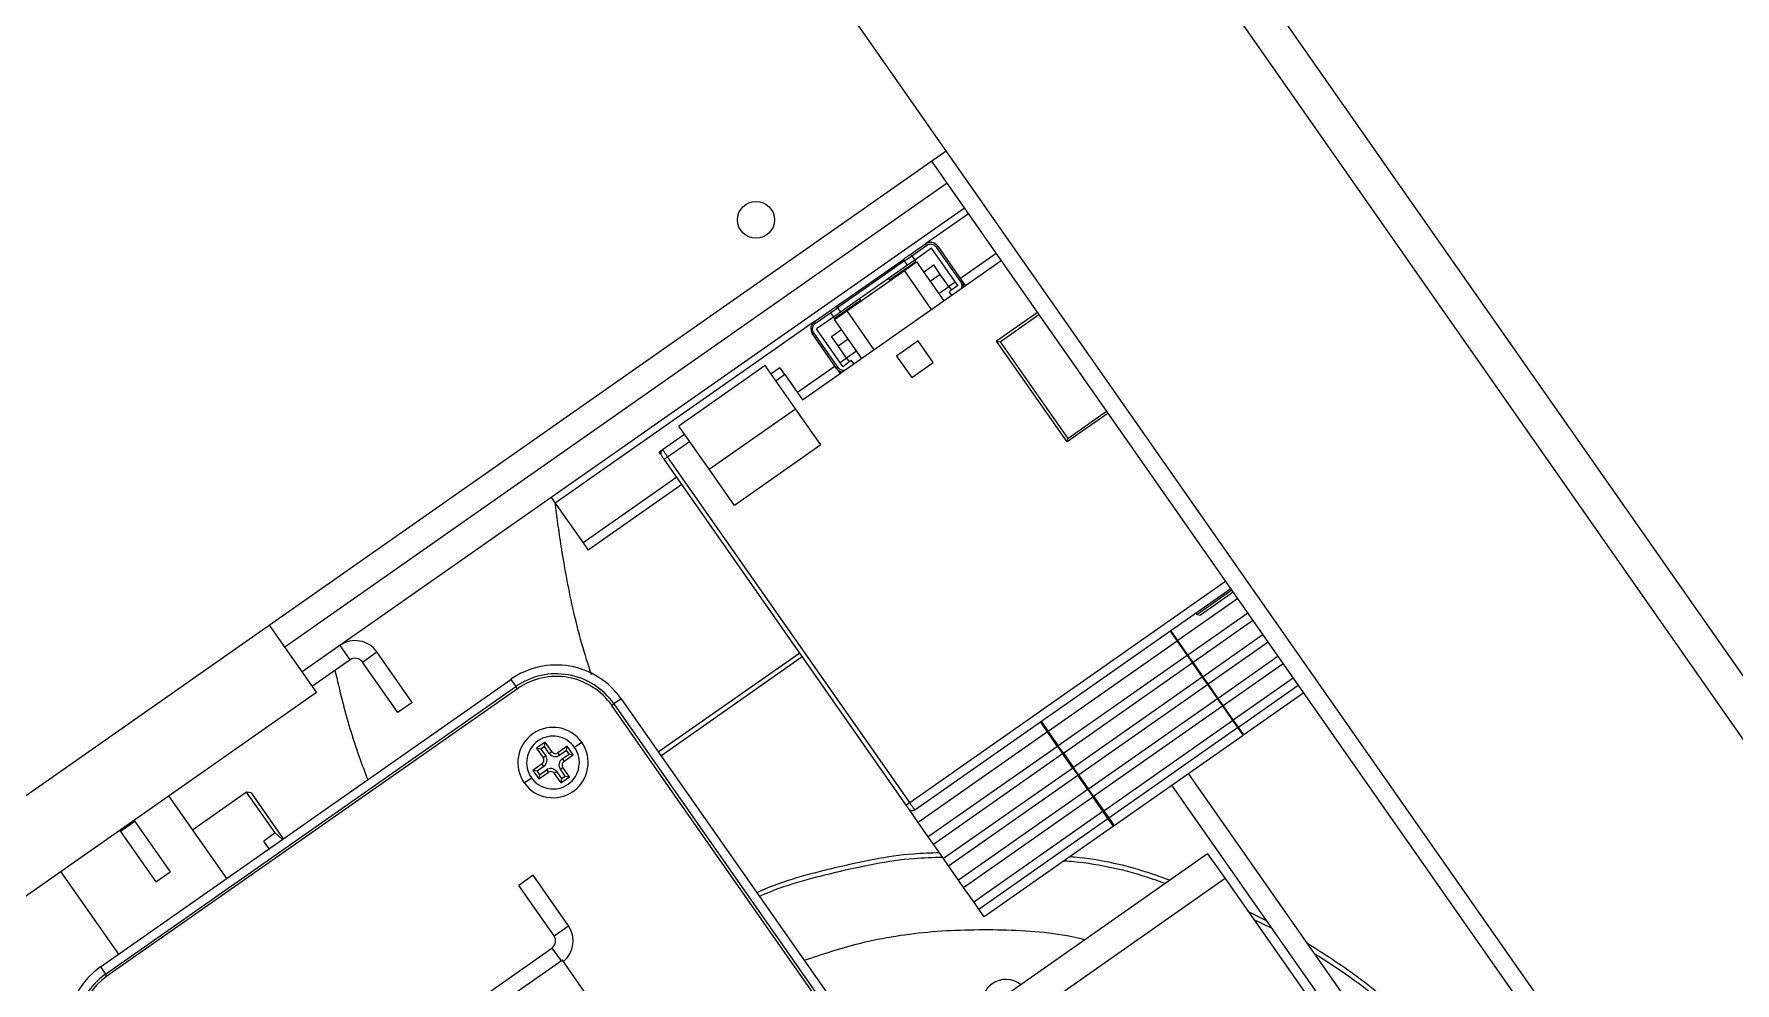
# Model space of a CAD drawing. Header units: millimetres. Extents: x 152904052 to 153933663, y 538271515 to 539240469.
# Drawn here: x 153459850.5 to 153460044, y 538574840.3 to 538574948.2 of the extents above; entities that cross this region are included whole.
import ezdxf

# ---------------------------------------------------------------- set-up
doc = ezdxf.new("R2010")
doc.units = ezdxf.units.MM
doc.layers.add('POWR', color=5, linetype='Continuous')

msp = doc.modelspace()

# ---------------------------------------------------------------- linework, layer by layer
at = {"layer": 'POWR', "color": 7}
for p, q in [((153459653.94, 538575433.54), (153460124.28, 538574761.84)), ((153459650.59, 538575431.19), (153460120.92, 538574759.48)), ((153459621.18, 538575410.6), (153460091.51, 538574738.89)), ((153459954.25, 538574934.92), (153459644.82, 538574718.25)), ((153460073.07, 538574761.75), (153459952.62, 538574933.77)), ((153459954.36, 538574931.27), (153459879.04, 538574878.53)), ((153459956.34, 538574928.44), (153459881.02, 538574875.7)), ((153459956.8, 538574927.79), (153459951.91, 538574924.36)), ((153459950.06, 538574923.07), (153459951.91, 538574924.36)), ((153459950.34, 538574923.02), (153459952.02, 538574924.2)), ((153459952.61, 538574923.88), (153459950.69, 538574922.53)), ((153459951.91, 538574924.36), (153459952.02, 538574924.2)), ((153459955.59, 538574919.62), (153459952.61, 538574923.88)), ((153459953.14, 538574924), (153459953.3, 538574924.11)), ((153459953.14, 538574924), (153459955.89, 538574920.07)), ((153459953.3, 538574924.11), (153459956.05, 538574920.18)), ((153459937.93, 538574906.64), (153459960.53, 538574922.46)), ((153459941.79, 538574917.28), (153459949.41, 538574922.61)), ((153459949.52, 538574922.45), (153459941.9, 538574917.11)), ((153459949.87, 538574921.96), (153459942.25, 538574916.62)), ((153459947.81, 538574920.27), (153459950.8, 538574922.37)), ((153459949.41, 538574922.61), (153459949.52, 538574922.45)), ((153459949.51, 538574921.34), (153459950.9, 538574922.31)), ((153459949.52, 538574922.45), (153459950.34, 538574923.02)), ((153459949.87, 538574921.96), (153459949.52, 538574922.45)), ((153459950.69, 538574922.53), (153459949.87, 538574921.96)), ((153459950.34, 538574923.02), (153459950.69, 538574922.53)), ((153459950.8, 538574922.37), (153459950.69, 538574922.53)), ((153459950.9, 538574922.31), (153459954, 538574917.89)), ((153459951.7, 538574921.17), (153459952.85, 538574921.97)), ((153459953.59, 538574920.9), (153459952.85, 538574921.97)), ((153459959.96, 538574923.28), (153459955.88, 538574920.43)), ((153459942.95, 538574916.75), (153459949.51, 538574921.34)), ((153459947.7, 538574920.44), (153459947.87, 538574920.19)), ((153459952.6, 538574916.91), (153459949.51, 538574921.34)), ((153459953.59, 538574920.9), (153459952.45, 538574920.1)), ((153459954.57, 538574919.51), (153459953.59, 538574920.9)), ((153459955.31, 538574920.03), (153459954.57, 538574919.51)), ((153459956.05, 538574920.18), (153459955.89, 538574920.07)), ((153459956.05, 538574920.18), (153459956.45, 538574919.61)), ((153459941.54, 538574915.88), (153459944.53, 538574917.98)), ((153459944.59, 538574917.9), (153459944.42, 538574918.14)), ((153459953.42, 538574918.71), (153459954.57, 538574919.51)), ((153459954.57, 538574919.51), (153459954.86, 538574919.1)), ((153459955.59, 538574919.62), (153459954.61, 538574918.93)), ((153459954.9, 538574918.52), (153459954.61, 538574918.93)), ((153459939.29, 538574915.53), (153459941.13, 538574916.82)), ((153459939.41, 538574915.36), (153459941.09, 538574916.54)), ((153459941.43, 538574916.05), (153459939.5, 538574914.7)), ((153459941.09, 538574916.54), (153459941.9, 538574917.11)), ((153459941.09, 538574916.54), (153459941.43, 538574916.05)), ((153459942.25, 538574916.62), (153459941.43, 538574916.05)), ((153459941.43, 538574916.05), (153459941.54, 538574915.88)), ((153459941.56, 538574915.77), (153459942.95, 538574916.75)), ((153459941.9, 538574917.11), (153459941.79, 538574917.28)), ((153459941.9, 538574917.11), (153459942.25, 538574916.62)), ((153459942.95, 538574916.75), (153459946.05, 538574912.32)), ((153459964.65, 538574916.58), (153459959.99, 538574913.31)), ((153459960.41, 538574913.24), (153459964.82, 538574916.33)), ((153459939.29, 538574915.53), (153459909.8, 538574894.88)), ((153459939.05, 538574914.13), (153459939.21, 538574914.25)), ((153459941.8, 538574910.2), (153459939.05, 538574914.13)), ((153459941.96, 538574910.32), (153459939.21, 538574914.25)), ((153459939.41, 538574915.36), (153459939.29, 538574915.53)), ((153459942.49, 538574910.44), (153459939.5, 538574914.7)), ((153459941.22, 538574913.82), (153459942.36, 538574914.63)), ((153459944.66, 538574911.35), (153459941.56, 538574915.77)), ((153459941.96, 538574912.76), (153459941.22, 538574913.82)), ((153459941.96, 538574912.76), (153459943.11, 538574913.56)), ((153459942.94, 538574911.37), (153459941.96, 538574912.76)), ((153459944.08, 538574912.17), (153459942.94, 538574911.37)), ((153459951.08, 538574913.34), (153459948.62, 538574911.62)), ((153459952.8, 538574910.88), (153459951.08, 538574913.34)), ((153459959.99, 538574913.31), (153459960.41, 538574913.24)), ((153459968.02, 538574901.85), (153459959.99, 538574913.31)), ((153459960.41, 538574913.24), (153459968.09, 538574902.26)), ((153459933.69, 538574910.54), (153459923.86, 538574903.65)), ((153459937.13, 538574905.62), (153459933.69, 538574910.54)), ((153459934.34, 538574909.62), (153459935.35, 538574910.32)), ((153459935.92, 538574909.51), (153459935.35, 538574910.32)), ((153459941.63, 538574910.45), (153459937.36, 538574907.46)), ((153459941.96, 538574910.32), (153459941.8, 538574910.2)), ((153459941.8, 538574910.2), (153459942.2, 538574909.63)), ((153459942.94, 538574911.37), (153459942.2, 538574910.85)), ((153459942.49, 538574910.44), (153459943.47, 538574911.13)), ((153459942.94, 538574911.37), (153459943.22, 538574910.96)), ((153459943.76, 538574910.72), (153459943.47, 538574911.13)), ((153459948.62, 538574911.62), (153459950.34, 538574909.16)), ((153459950.34, 538574909.16), (153459952.8, 538574910.88)), ((153459935.92, 538574909.51), (153459934.91, 538574908.8)), ((153459935.92, 538574909.51), (153459937.93, 538574906.64)), ((153459927.3, 538574898.74), (153459937.13, 538574905.62)), ((153459940, 538574901.52), (153459937.13, 538574905.62)), ((153459972.68, 538574905.11), (153459968.02, 538574901.85)), ((153459968.09, 538574902.26), (153459972.51, 538574905.36)), ((153459922.01, 538574900.98), (153459924.51, 538574902.73)), ((153459927.3, 538574898.74), (153459923.86, 538574903.65)), ((153459968.02, 538574901.85), (153459968.09, 538574902.26)), ((153459921.6, 538574900.7), (153459922.01, 538574900.98)), ((153459921.78, 538574900.43), (153459921.6, 538574900.7)), ((153459922.58, 538574900.16), (153459925.08, 538574901.91)), ((153459940, 538574901.52), (153459930.17, 538574894.64)), ((153459949.7, 538574860.56), (153459922.17, 538574899.88)), ((153459950.11, 538574860.85), (153459922.58, 538574900.16)), ((153459930.17, 538574894.64), (153459927.3, 538574898.74)), ((153459923.61, 538574897.83), (153459912.96, 538574890.37)), ((153459924.18, 538574897.01), (153459913.53, 538574889.55)), ((153459909.34, 538574895.53), (153459909.8, 538574894.88)), ((153459909.8, 538574894.88), (153459912.96, 538574890.37)), ((153459912.96, 538574890.37), (153459913.53, 538574889.55)), ((153459950.11, 538574860.85), (153459986.05, 538574886.01)), ((153459950.69, 538574860.03), (153459986.63, 538574885.19)), ((153459982.77, 538574882.25), (153459986.74, 538574885.03)), ((153459987.44, 538574884.04), (153459980.62, 538574879.26)), ((153459986.91, 538574884.78), (153459983.19, 538574882.17)), ((153459882.63, 538574873.41), (153459877.29, 538574881.03)), ((153459988.59, 538574882.4), (153459981.76, 538574877.62)), ((153459982.34, 538574876.8), (153459989.16, 538574881.58)), ((153459982.66, 538574882.41), (153459982.77, 538574882.25)), ((153459982.77, 538574882.25), (153459983.19, 538574882.17)), ((153459980.53, 538574879.2), (153459965.87, 538574868.93)), ((153459979.72, 538574880.36), (153459980.53, 538574879.2)), ((153459980.62, 538574879.26), (153459979.81, 538574880.42)), ((153459980.53, 538574879.2), (153459981.68, 538574877.56)), ((153459981.76, 538574877.62), (153459980.62, 538574879.26)), ((153459990.31, 538574879.94), (153459983.48, 538574875.16)), ((153459984.06, 538574874.34), (153459990.88, 538574879.12)), ((153459886.47, 538574877.08), (153459885.32, 538574878.71)), ((153459887.86, 538574876.83), (153459889.5, 538574877.98)), ((153459893.52, 538574872.24), (153459889.5, 538574877.98)), ((153459937.6, 538574877.85), (153459921.52, 538574866.59)), ((153459921.81, 538574866.18), (153459937.89, 538574877.44)), ((153459981.68, 538574877.56), (153459967.02, 538574867.3)), ((153459981.68, 538574877.56), (153459982.25, 538574876.74)), ((153459982.34, 538574876.8), (153459981.76, 538574877.62)), ((153459992.03, 538574877.48), (153459985.2, 538574872.7)), ((153459886.47, 538574877.08), (153459882.17, 538574874.07)), ((153459891.88, 538574871.1), (153459887.86, 538574876.83)), ((153459967.59, 538574866.48), (153459982.25, 538574876.74)), ((153459982.25, 538574876.74), (153459983.4, 538574875.11)), ((153459983.48, 538574875.16), (153459982.34, 538574876.8)), ((153459985.78, 538574871.89), (153459992.6, 538574876.66)), ((153459661.46, 538574718.54), (153459882.63, 538574873.41)), ((153459858.06, 538574842.16), (153459904.75, 538574874.86)), ((153459858.63, 538574841.35), (153459905.32, 538574874.04)), ((153459905.49, 538574873.79), (153459858.8, 538574841.1)), ((153459904.75, 538574874.86), (153459905.32, 538574874.04)), ((153459905.49, 538574873.79), (153459905.32, 538574874.04)), ((153459983.4, 538574875.11), (153459968.74, 538574864.84)), ((153459969.31, 538574864.02), (153459983.98, 538574874.29)), ((153459983.4, 538574875.11), (153459983.98, 538574874.29)), ((153459984.06, 538574874.34), (153459983.48, 538574875.16)), ((153459983.98, 538574874.29), (153459985.12, 538574872.65)), ((153459985.2, 538574872.7), (153459984.06, 538574874.34)), ((153459986.92, 538574870.25), (153459993.75, 538574875.02)), ((153459987.5, 538574869.43), (153459994.32, 538574874.21)), ((153459994.95, 538574873.31), (153459988.12, 538574868.54)), ((153459893.52, 538574872.24), (153459891.88, 538574871.1)), ((153459916.22, 538574871.9), (153459916.46, 538574872.08)), ((153459946.44, 538574828.74), (153459916.22, 538574871.9)), ((153459917.28, 538574872.65), (153459916.46, 538574872.08)), ((153459916.46, 538574872.08), (153459947.44, 538574827.84)), ((153459917.28, 538574872.65), (153459949.98, 538574825.96)), ((153459985.12, 538574872.65), (153459970.46, 538574862.38)), ((153459971.03, 538574861.56), (153459985.7, 538574871.83)), ((153459985.12, 538574872.65), (153459985.7, 538574871.83)), ((153459985.78, 538574871.89), (153459985.2, 538574872.7)), ((153459985.7, 538574871.83), (153459986.84, 538574870.19)), ((153459986.92, 538574870.25), (153459985.78, 538574871.89)), ((153459965.79, 538574868.88), (153459964.98, 538574870.03)), ((153459965.06, 538574870.09), (153459965.87, 538574868.93)), ((153459972.18, 538574859.92), (153459986.84, 538574870.19)), ((153459972.75, 538574859.1), (153459987.42, 538574869.37)), ((153459986.84, 538574870.19), (153459987.42, 538574869.37)), ((153459987.5, 538574869.43), (153459986.92, 538574870.25)), ((153459987.42, 538574869.37), (153459988.04, 538574868.48)), ((153459988.12, 538574868.54), (153459987.5, 538574869.43)), ((153459908.66, 538574867.71), (153459907.67, 538574867.02)), ((153459908.57, 538574867.22), (153459908.66, 538574867.71)), ((153459909.4, 538574866.64), (153459908.66, 538574867.71)), ((153459912.82, 538574867.69), (153459912, 538574867.12)), ((153459965.79, 538574868.88), (153459951.09, 538574858.58)), ((153459966.94, 538574867.24), (153459965.79, 538574868.88)), ((153459965.87, 538574868.93), (153459967.02, 538574867.3)), ((153459988.04, 538574868.48), (153459973.38, 538574858.21)), ((153459907.67, 538574867.02), (153459908.42, 538574865.95)), ((153459908.16, 538574866.93), (153459907.67, 538574867.02)), ((153459908.57, 538574867.22), (153459908.16, 538574866.93)), ((153459908.16, 538574866.93), (153459908.71, 538574866.16)), ((153459908.71, 538574866.16), (153459908.42, 538574865.95)), ((153459909.11, 538574866.44), (153459908.57, 538574867.22)), ((153459909.11, 538574866.44), (153459909.4, 538574866.64)), ((153459911.16, 538574867.27), (153459910.1, 538574866.52)), ((153459910.3, 538574866.23), (153459910.1, 538574866.52)), ((153459911.08, 538574866.78), (153459910.3, 538574866.23)), ((153459910.58, 538574865.82), (153459911.36, 538574866.37)), ((153459910.58, 538574865.82), (153459910.79, 538574865.54)), ((153459910.79, 538574865.54), (153459911.85, 538574866.28)), ((153459911.08, 538574866.78), (153459911.16, 538574867.27)), ((153459911.36, 538574866.37), (153459911.08, 538574866.78)), ((153459911.85, 538574866.28), (153459911.16, 538574867.27)), ((153459911.36, 538574866.37), (153459911.85, 538574866.28)), ((153459966.94, 538574867.24), (153459952.23, 538574856.94)), ((153459952.81, 538574856.12), (153459967.51, 538574866.42)), ((153459966.94, 538574867.24), (153459967.51, 538574866.42)), ((153459967.59, 538574866.48), (153459967.02, 538574867.3)), ((153459968.66, 538574864.78), (153459967.51, 538574866.42)), ((153459967.59, 538574866.48), (153459968.74, 538574864.84)), ((153459906.26, 538574863.1), (153459907.08, 538574863.68)), ((153459908.3, 538574865.26), (153459907.23, 538574864.51)), ((153459907.23, 538574864.51), (153459907.92, 538574863.53)), ((153459907.72, 538574864.43), (153459907.23, 538574864.51)), ((153459908.5, 538574864.97), (153459907.72, 538574864.43)), ((153459907.72, 538574864.43), (153459908.01, 538574864.02)), ((153459907.92, 538574863.53), (153459908.98, 538574864.27)), ((153459908.01, 538574864.02), (153459907.92, 538574863.53)), ((153459908.01, 538574864.02), (153459908.78, 538574864.56)), ((153459908.5, 538574864.97), (153459908.3, 538574865.26)), ((153459908.78, 538574864.56), (153459908.98, 538574864.27)), ((153459909.97, 538574864.35), (153459909.68, 538574864.15)), ((153459909.68, 538574864.15), (153459910.43, 538574863.09)), ((153459909.97, 538574864.35), (153459910.51, 538574863.58)), ((153459910.38, 538574864.64), (153459910.66, 538574864.84)), ((153459910.92, 538574863.86), (153459910.38, 538574864.64)), ((153459910.43, 538574863.09), (153459911.41, 538574863.78)), ((153459910.51, 538574863.58), (153459910.43, 538574863.09)), ((153459910.51, 538574863.58), (153459910.92, 538574863.86)), ((153459911.41, 538574863.78), (153459910.66, 538574864.84)), ((153459910.92, 538574863.86), (153459911.41, 538574863.78)), ((153459968.66, 538574864.78), (153459953.95, 538574854.49)), ((153459954.53, 538574853.67), (153459969.23, 538574863.96)), ((153459968.66, 538574864.78), (153459969.23, 538574863.96)), ((153459969.31, 538574864.02), (153459968.74, 538574864.84)), ((153459970.38, 538574862.32), (153459969.23, 538574863.96)), ((153459969.31, 538574864.02), (153459970.46, 538574862.38)), ((153459999.76, 538574838.54), (153459981.84, 538574864.14)), ((153459874.68, 538574862.05), (153459868.52, 538574857.73)), ((153459875.21, 538574861.96), (153459874.68, 538574862.05)), ((153459877.94, 538574857.4), (153459874.68, 538574862.05)), ((153459875.21, 538574861.96), (153459878.86, 538574856.73)), ((153459970.38, 538574862.32), (153459955.68, 538574852.03)), ((153459970.38, 538574862.32), (153459970.95, 538574861.5)), ((153459971.03, 538574861.56), (153459970.46, 538574862.38)), ((153459997.88, 538574837.22), (153459979.95, 538574862.82)), ((153459865.79, 538574861.62), (153459872.39, 538574852.2)), ((153459951.09, 538574858.58), (153459950.09, 538574860.01)), ((153459956.25, 538574851.21), (153459970.95, 538574861.5)), ((153459957.4, 538574849.57), (153459972.1, 538574859.87)), ((153459972.1, 538574859.87), (153459970.95, 538574861.5)), ((153459971.03, 538574861.56), (153459972.18, 538574859.92)), ((153459972.67, 538574859.05), (153459972.1, 538574859.87)), ((153459972.18, 538574859.92), (153459972.75, 538574859.1)), ((153459861.98, 538574858.71), (153459860.34, 538574857.56)), ((153459861.98, 538574858.71), (153459865.99, 538574852.97)), ((153459952.23, 538574856.94), (153459951.09, 538574858.58)), ((153459957.97, 538574848.75), (153459972.67, 538574859.05)), ((153459973.3, 538574858.16), (153459958.59, 538574847.86)), ((153459973.3, 538574858.16), (153459972.67, 538574859.05)), ((153459972.75, 538574859.1), (153459973.38, 538574858.21)), ((153459860.23, 538574857.73), (153459860.34, 538574857.56)), ((153459860.34, 538574857.56), (153459864.35, 538574851.82)), ((153459877.94, 538574857.4), (153459876.63, 538574856.48)), ((153459877.24, 538574855.6), (153459876.63, 538574856.48)), ((153459878.76, 538574856.66), (153459877.94, 538574857.4)), ((153459952.81, 538574856.12), (153459952.23, 538574856.94)), ((153459953.95, 538574854.49), (153459952.81, 538574856.12)), ((153459984, 538574855.03), (153459947.51, 538574829.48)), ((153459954.53, 538574853.67), (153459953.95, 538574854.49)), ((153459984, 538574855.03), (153459985.98, 538574852.21)), ((153459853.51, 538574853.02), (153459860.1, 538574843.6)), ((153459864.35, 538574851.82), (153459865.99, 538574852.97)), ((153459907.28, 538574852.58), (153459905.64, 538574851.44)), ((153459911.3, 538574846.85), (153459907.28, 538574852.58)), ((153459985.98, 538574852.21), (153459949.49, 538574826.65)), ((153459955.68, 538574852.03), (153459954.53, 538574853.67)), ((153459956.25, 538574851.21), (153459955.68, 538574852.03)), ((153459985.98, 538574852.21), (153459996.94, 538574836.56)), ((153459909.66, 538574845.7), (153459905.64, 538574851.44)), ((153459957.4, 538574849.57), (153459956.25, 538574851.21)), ((153459957.97, 538574848.75), (153459957.4, 538574849.57)), ((153459958.59, 538574847.86), (153459957.97, 538574848.75)), ((153459990.76, 538574847.38), (153459988.59, 538574848.48)), ((153459909.66, 538574845.7), (153459911.3, 538574846.85)), ((153459989.2, 538574847.61), (153459991.37, 538574846.52)), ((153459885.17, 538574827.33), (153459909.41, 538574844.31)), ((153459909.41, 538574844.31), (153459910.45, 538574842.84)), ((153459910.61, 538574842.95), (153459886.03, 538574825.74)), ((153459913.48, 538574838.85), (153459910.61, 538574842.95)), ((153459858.06, 538574842.16), (153459858.63, 538574841.35)), ((153459858.8, 538574841.1), (153459858.63, 538574841.35))]:
    msp.add_line(p, q, dxfattribs=at)
at = {"layer": 'POWR', "color": 7, "flags": 128}
msp.add_lwpolyline([(153459861.88, 538574858.88), (153459861.88, 538574858.88), (153459861.98, 538574858.71)], dxfattribs=at)
at = {"layer": 'POWR', "color": 7}
msp.add_circle((153459932.63, 538574927.1), 2.1, dxfattribs=at)
for centre, radius, start, end in [((153459952.48, 538574923.54), 1, 35, 125), ((153459950.18, 538574922.91), 0.2, 35, 125), ((153459955.23, 538574919.61), 1, 350.573, 35), ((153459941.25, 538574916.65), 0.2, 125, 215), ((153459939.87, 538574914.71), 1, 125, 215), ((153459942.62, 538574910.78), 1, 215, 259.427), ((153459887.04, 538574876.26), 3, 35, 125), ((153459887.04, 538574876.26), 1, 35, 125), ((153459909.91, 538574867.49), 9, 35, 125), ((153459909.91, 538574867.49), 8, 35, 125), ((153459909.91, 538574867.49), 7.7, 35, 125), ((153459909.54, 538574865.4), 4, 35, 215), ((153459909.54, 538574865.4), 4, 215, 35), ((153459909.54, 538574865.4), 3, 35, 215), ((153459909.54, 538574865.4), 3, 215, 35), ((153459908.01, 538574865.67), 0.5, 305, 35), ((153459908.01, 538574865.67), 0.851, 305, 35), ((153459909.81, 538574866.93), 0.851, 215, 305), ((153459909.81, 538574866.93), 0.5, 215, 305), ((153459911.07, 538574865.13), 0.851, 125, 215), ((153459911.07, 538574865.13), 0.5, 125, 215), ((153459909.27, 538574863.87), 0.851, 35, 125), ((153459909.27, 538574863.87), 0.5, 35, 125), ((153459908.84, 538574845.13), 3, 308.8226, 35), ((153459908.84, 538574845.13), 1, 305, 35), ((153459863.22, 538574834.79), 9, 125, 215), ((153459863.22, 538574834.79), 8, 125, 215), ((153459863.22, 538574834.79), 7.7, 125, 215), ((153459961.07, 538574838), 2.75, 51.9124, 198.0876)]:
    msp.add_arc(centre, radius, start, end, dxfattribs=at)
for points, knots in [([(153459952.02, 538574924.2), (153459952.11, 538574924.25), (153459952.25, 538574924.32), (153459952.46, 538574924.35), (153459952.62, 538574924.33), (153459952.78, 538574924.29), (153459952.97, 538574924.19), (153459953.07, 538574924.08), (153459953.14, 538574924)], [0, 0, 0, 0, 0.239443, 0.36994, 0.5, 0.630497, 0.760557, 1, 1, 1, 1]), ([(153459950.06, 538574923.07), (153459950.05, 538574923.06), (153459950.04, 538574923.05), (153459949.96, 538574923), (153459949.87, 538574922.94), (153459949.77, 538574922.86), (153459949.62, 538574922.76), (153459949.49, 538574922.67), (153459949.41, 538574922.61)], [0, 0, 0, 0, 0.239443, 0.36994, 0.5, 0.630497, 0.760557, 1, 1, 1, 1]), ([(153459955.89, 538574920.07), (153459955.94, 538574919.98), (153459956.01, 538574919.84), (153459956.04, 538574919.63), (153459956.03, 538574919.47), (153459955.99, 538574919.34), (153459955.96, 538574919.27), (153459955.95, 538574919.25)], [0, 0, 0, 0, 0.349844, 0.54051, 0.730538, 0.921204, 1, 1, 1, 1]), ([(153459941.79, 538574917.28), (153459941.71, 538574917.22), (153459941.58, 538574917.13), (153459941.43, 538574917.02), (153459941.32, 538574916.95), (153459941.24, 538574916.89), (153459941.16, 538574916.83), (153459941.14, 538574916.82), (153459941.13, 538574916.82)], [0, 0, 0, 0, 0.239443, 0.36994, 0.5, 0.630497, 0.760557, 1, 1, 1, 1]), ([(153459939.21, 538574914.25), (153459939.16, 538574914.34), (153459939.09, 538574914.47), (153459939.06, 538574914.68), (153459939.07, 538574914.85), (153459939.12, 538574915.01), (153459939.21, 538574915.19), (153459939.33, 538574915.3), (153459939.41, 538574915.36)], [0, 0, 0, 0, 0.239443, 0.36994, 0.5, 0.630497, 0.760557, 1, 1, 1, 1]), ([(153459942.71, 538574909.99), (153459942.69, 538574909.98), (153459942.61, 538574909.97), (153459942.48, 538574909.98), (153459942.32, 538574910.03), (153459942.13, 538574910.12), (153459942.03, 538574910.24), (153459941.96, 538574910.32)], [0, 0, 0, 0, 0.079501, 0.269515, 0.460167, 0.650181, 1, 1, 1, 1]), ([(153459913.92, 538574875.39), (153459913.54, 538574876.55), (153459912.73, 538574879.06), (153459911.81, 538574882.8), (153459911.08, 538574886.39), (153459910.55, 538574889.49), (153459910.15, 538574892.2), (153459909.92, 538574893.94), (153459909.82, 538574894.8), (153459909.81, 538574894.87)], [0, 0, 0, 0, 0.182161, 0.392886, 0.575774, 0.733984, 0.868705, 0.989398, 1, 1, 1, 1]), ([(153459884.74, 538574875.87), (153459885, 538574874.74), (153459885.77, 538574871.45), (153459886.99, 538574867.29), (153459888.13, 538574864.32), (153459888.46, 538574863.46)], [0, 0, 0, 0, 0.268198, 0.785972, 1, 1, 1, 1]), ([(153459953.5, 538574855.14), (153459952.51, 538574855.11), (153459948.49, 538574854.98), (153459941.62, 538574853.48), (153459935.64, 538574851.94), (153459932.83, 538574850.65), (153459932.72, 538574850.6)], [0, 0, 0, 0, 0.138759, 0.564722, 0.983649, 1, 1, 1, 1]), ([(153459933.01, 538574850.18), (153459933.08, 538574850.21), (153459935.84, 538574851.48), (153459941.74, 538574853), (153459948.66, 538574854.5), (153459952.76, 538574854.62), (153459953.84, 538574854.65)], [0, 0, 0, 0, 0.010585, 0.425896, 0.848183, 1, 1, 1, 1]), ([(153459967.7, 538574854.24), (153459968.06, 538574854.21), (153459971.42, 538574853.94), (153459975.3, 538574853.08), (153459978.66, 538574851.85), (153459979.19, 538574851.66)], [0, 0, 0, 0, 0.09092, 0.856893, 1, 1, 1, 1]), ([(153459979.69, 538574852.01), (153459979.04, 538574852.25), (153459975.54, 538574853.53), (153459971.7, 538574854.41), (153459968.51, 538574854.67), (153459968.34, 538574854.69)], [0, 0, 0, 0, 0.177571, 0.956588, 1, 1, 1, 1]), ([(153459938.1, 538574842.92), (153459940.19, 538574843.61), (153459944.94, 538574845.19), (153459952.72, 538574846.37), (153459961.16, 538574846.49), (153459967.01, 538574846.07), (153459969.9, 538574845.31), (153459970.06, 538574845.27)], [0, 0, 0, 0, 0.20368, 0.462441, 0.723657, 0.984873, 1, 1, 1, 1]), ([(153460028.73, 538574784.97), (153460028.76, 538574785.69), (153460028.92, 538574789.44), (153460028.06, 538574796.24), (153460026.08, 538574805.19), (153460022.87, 538574813.79), (153460018.63, 538574821.83), (153460013.48, 538574829.16), (153460007.58, 538574835.59), (153460001.55, 538574840.89), (153459997.26, 538574843.62), (153459995.36, 538574844.83)], [0, 0, 0, 0, 0.030131, 0.157165, 0.285275, 0.413386, 0.54042, 0.665356, 0.787271, 0.905377, 1, 1, 1, 1]), ([(153459996.15, 538574843.7), (153459997.68, 538574842.72), (153460001.58, 538574840.23), (153460007.23, 538574835.23), (153460013.09, 538574828.85), (153460018.2, 538574821.57), (153460022.41, 538574813.58), (153460025.6, 538574805.04), (153460027.55, 538574796.16), (153460028.41, 538574789.64), (153460028.27, 538574786.14), (153460028.25, 538574785.65)], [0, 0, 0, 0, 0.078951, 0.200388, 0.325741, 0.454201, 0.584818, 0.716542, 0.848265, 0.978883, 1, 1, 1, 1])]:
    msp.add_open_spline(points, degree=3, knots=knots, dxfattribs=at)
for points in [[(153459922.01, 538574900.98), (153459921.96, 538574900.94), (153459921.86, 538574900.85), (153459921.79, 538574900.66), (153459921.79, 538574900.46), (153459921.85, 538574900.35), (153459921.88, 538574900.29)], [(153459922.58, 538574900.16), (153459922.51, 538574900.27), (153459922.36, 538574900.49), (153459922.17, 538574900.76), (153459922.03, 538574900.95), (153459922.02, 538574900.97), (153459922.01, 538574900.98)], [(153459921.88, 538574900.29), (153459921.89, 538574900.28), (153459921.9, 538574900.27), (153459921.96, 538574900.17), (153459922.06, 538574900.04), (153459922.13, 538574899.93), (153459922.17, 538574899.88)], [(153459922.17, 538574899.88), (153459922.18, 538574899.88), (153459922.19, 538574899.89), (153459922.28, 538574899.96), (153459922.42, 538574900.05), (153459922.53, 538574900.13), (153459922.58, 538574900.16)], [(153459950.11, 538574860.85), (153459950.06, 538574860.81), (153459949.95, 538574860.73), (153459949.82, 538574860.64), (153459949.72, 538574860.57), (153459949.71, 538574860.56), (153459949.7, 538574860.56)], [(153459949.7, 538574860.56), (153459949.74, 538574860.5), (153459949.82, 538574860.4), (153459949.91, 538574860.26), (153459949.98, 538574860.17), (153459949.99, 538574860.15), (153459949.99, 538574860.15)], [(153459949.99, 538574860.15), (153459950.03, 538574860.1), (153459950.12, 538574860), (153459950.31, 538574859.93), (153459950.51, 538574859.93), (153459950.63, 538574859.99), (153459950.69, 538574860.03)], [(153459950.69, 538574860.03), (153459950.68, 538574860.04), (153459950.66, 538574860.06), (153459950.53, 538574860.25), (153459950.34, 538574860.52), (153459950.19, 538574860.74), (153459950.11, 538574860.85)]]:
    msp.add_open_spline(points, degree=3, dxfattribs=at)

doc.saveas('drawing.dxf')
